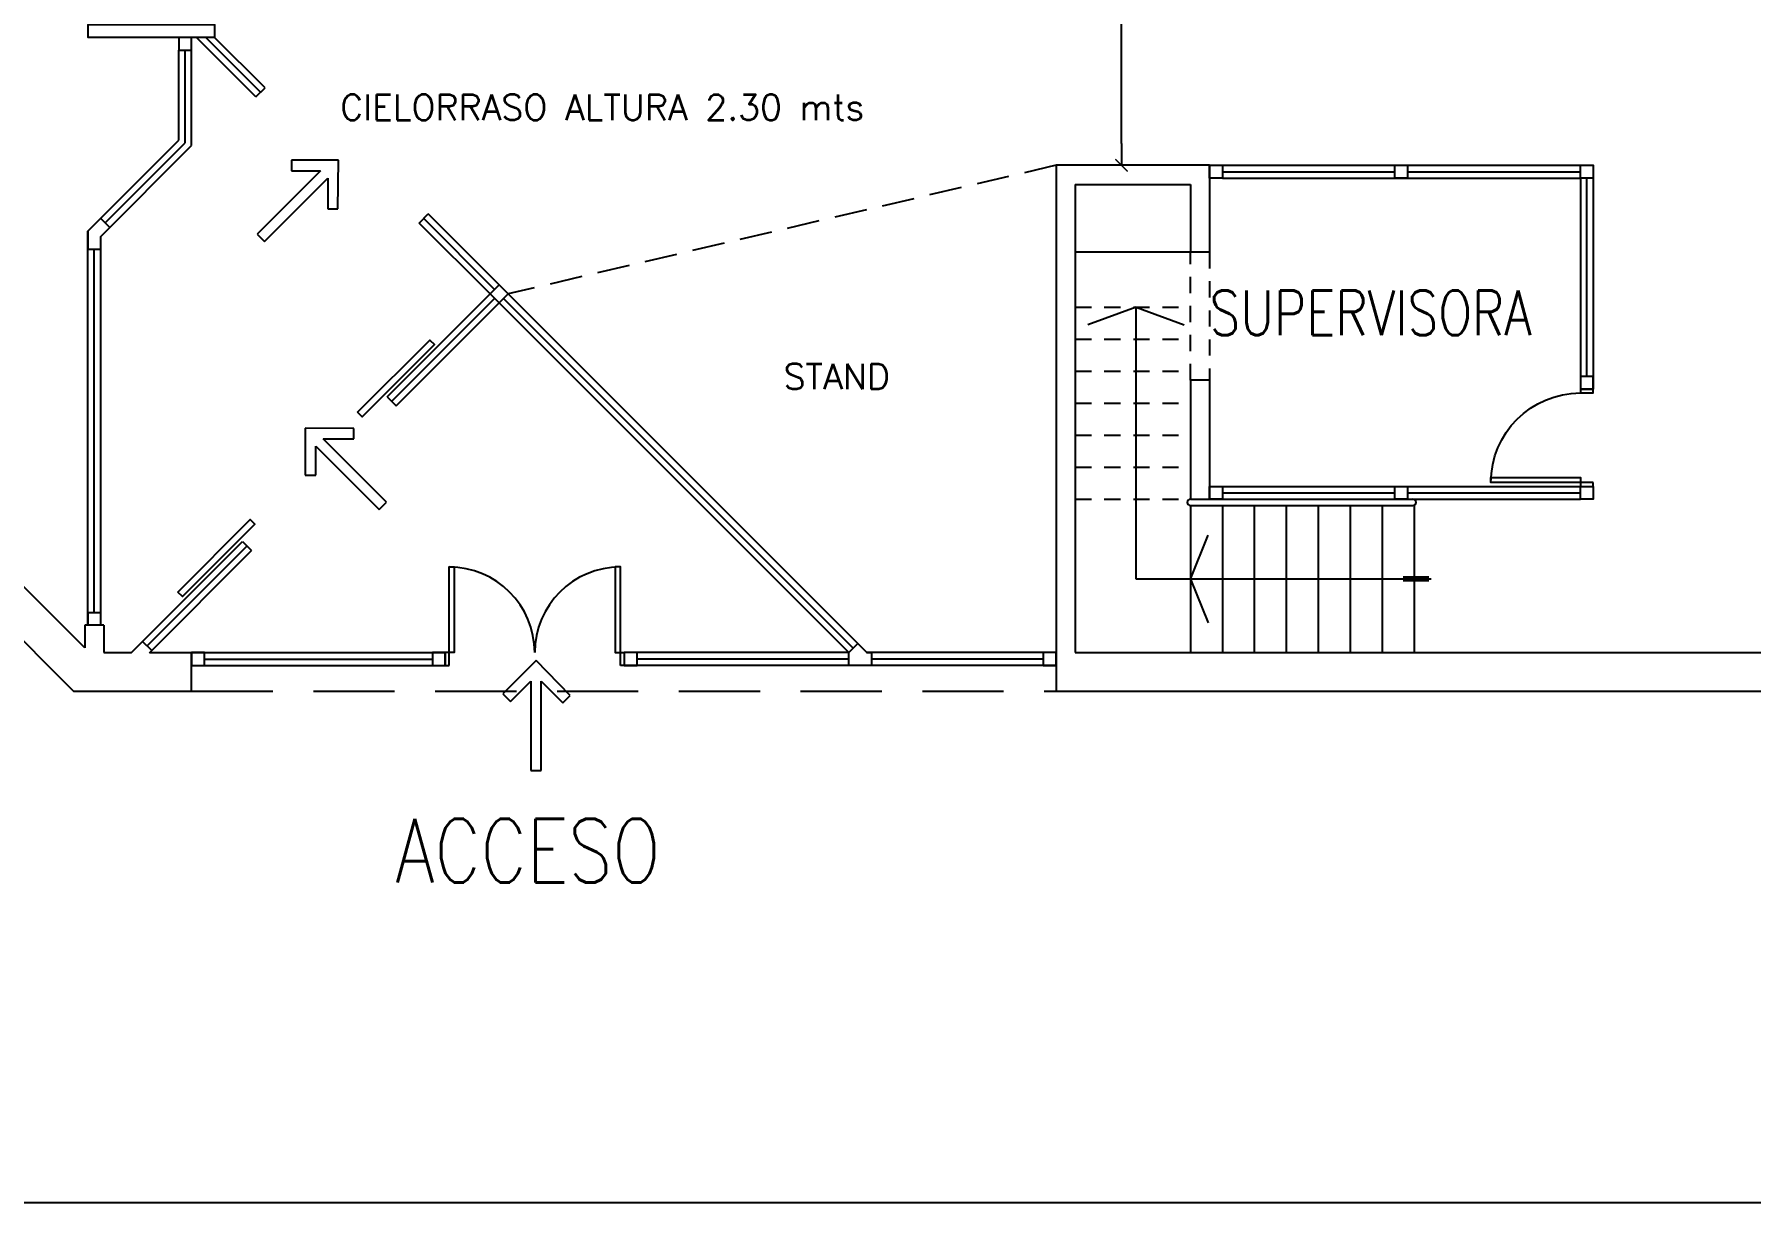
# Model space of a CAD drawing. Header units: millimetres. Extents: x -434 to 213, y 66 to 172.
# Drawn here: x 144.2 to 157.62, y 75.95 to 85.08 of the extents above; entities that cross this region are included whole.
import ezdxf

# ---------------------------------------------------------------- set-up
doc = ezdxf.new("R2010")
doc.units = ezdxf.units.MM
doc.linetypes.add('HIDDEN', pattern=[9.525, 6.35, -3.175])
for name, color, linetype in [('0_CARPINTERIA', 2, 'Continuous'), ('0_MUROS', 7, 'Continuous'), ('CARPINTERIA', 4, 'Continuous'), ('E_EQUIPAMIENTO', 1, 'Continuous'), ('T_TEXTOS', 3, 'Continuous')]:
    doc.layers.add(name, color=color, linetype=linetype)
doc.styles.add('COTAS', font='ROMANS.shx', dxfattribs={"width": 0.8})
doc.styles.add('ROMANS', font='ROMANS.SHX', dxfattribs={"width": 0.8, "height": 0.2})
doc.dimstyles.new('COTA100', dxfattribs={"dimtxt": 0.16, "dimasz": 0.17, "dimexe": 0, "dimexo": 0, "dimgap": 0.05, "dimtad": 1, "dimzin": 4, "dimdsep": 46, "dimtxsty": 'COTAS', "dimblk1": 'COTA', "dimblk2": 'COTA', "dimsah": 1, "dimcen": 0.3, "dimse1": 1, "dimse2": 1, "dimclrd": 1, "dimclre": 9, "dimclrt": 3, "dimadec": 0, "dimazin": 0, "dimtfac": 1.111111, "dimtix": 1, "dimtmove": 2, "dimatfit": 3, "dimldrblk": 'COTA', "dimfxl": 1, "dimtolj": 1, "dimtzin": 4, "dimarcsym": 0})

# ---------------------------------------------------------------- blocks, each defined once
blk = doc.blocks.new('P-140')
at = {"layer": 'CARPINTERIA', "color": 9}
for points in [[(0.03, 0.1), (0.03, 0.77), (0.07, 0.77), (0.07, 0.1)], [(1.37, 0.1), (1.37, 0.77), (1.33, 0.77), (1.33, 0.1)], [(0.03, 0), (0.03, 0.1), (0, 0.1), (0, 0)], [(1.37, 0), (1.37, 0.1), (1.4, 0.1), (1.4, 0)]]:
    blk.add_lwpolyline(points, close=True, dxfattribs=at)
at = {"layer": 'CARPINTERIA', "color": 8}
for centre, start, end in [((0.03, 0.1), 0, 90), ((1.37, 0.1), 90, 180)]:
    blk.add_arc(centre, 0.67, start, end, dxfattribs=at)
blk = doc.blocks.new('Flecha')
at = {"color": 4}
for p, q in [((0, 0.23), (-0.13, 0.1)), ((0.1331, 0.0934), (0, 0.23)), ((-0.1, 0.07), (-0.02, 0.15)), ((-0.02, 0.15), (-0.02, -0.2)), ((0.02, 0.15), (0.1049, 0.0651)), ((0.02, -0.2), (0.02, 0.15)), ((-0.13, 0.1), (-0.1, 0.07)), ((0.1049, 0.0651), (0.1331, 0.0934)), ((-0.02, -0.2), (0.02, -0.2))]:
    blk.add_line(p, q, dxfattribs=at)
blk = doc.blocks.new('COTA')
for p, q in [((-1, 0), (0, 0)), ((0, 0.4), (0, -0.4))]:
    blk.add_line(p, q)
at = {"const_width": 0.065}
blk.add_lwpolyline([(0.141, 0.141), (0.283, 0.283), (0, 0), (-0.141, -0.141), (-0.283, -0.283)], dxfattribs=at)
blk = doc.blocks.new('*D111')
at = {"layer": '0_MUROS', "color": 9, "lineweight": -2, "transparency": 16777216}
for p, q in [((153.263, 87.612), (152.701, 87.612)), ((152.833, 84.058), (152.701, 84.058))]:
    blk.add_line(p, q, dxfattribs=at)
at = {"layer": '0_MUROS', "color": 1, "lineweight": -2, "transparency": 16777216}
for p, q in [((152.701, 87.442), (152.701, 86.08)), ((152.701, 84.228), (152.701, 85.59))]:
    blk.add_line(p, q, dxfattribs=at)
at = {"layer": 'Defpoints', "color": 0, "transparency": 16777216}
for p in [(153.263, 87.612), (152.701, 84.058), (152.833, 84.058)]:
    blk.add_point(p, dxfattribs=at)
at = {"layer": '0_MUROS', "color": 1, "lineweight": -2, "transparency": 16777216, "xscale": 0.17, "yscale": 0.17, "zscale": 0.17}
for p, rotation in [((152.701, 87.612), 90), ((152.701, 84.058), 270)]:
    blk.add_blockref('COTA', p, dxfattribs=dict(at, rotation=rotation))
at = {"layer": '0_MUROS', "color": 3, "transparency": 16777216, "insert": (152.701, 85.835), "char_height": 0.16, "attachment_point": 5, "rotation": 90, "style": 'COTAS'}
blk.add_mtext('\\A1;3.55', dxfattribs=at)
blk = doc.blocks.new('P70d')
at = {"color": 9}
for points in [[(-0.03, 0.1), (-0.03, 0.8), (-0.07, 0.8), (-0.07, 0.1)], [(-0.76, 0), (-0.76, 0.1), (-0.73, 0.1), (-0.73, 0)], [(-0.03, 0), (-0.03, 0.1), (0, 0.1), (0, 0)]]:
    blk.add_lwpolyline(points, close=True, dxfattribs=at)
at = {"color": 8}
blk.add_arc((-0.03, 0.1), 0.7, 90, 180, dxfattribs=at)

msp = doc.modelspace()

# ---------------------------------------------------------------- linework, layer by layer
at = {"layer": '0_CARPINTERIA', "color": 2}
for p, q in [((145.933, 84.594), (145.469, 85.058)), ((145.968, 84.629), (145.54, 85.058)), ((145.33, 84.254), (145.33, 84.958)), ((145.38, 84.234), (145.38, 84.958)), ((145.43, 84.213), (145.43, 84.958)), ((145.933, 84.594), (146.004, 84.664)), ((144.619, 83.543), (145.33, 84.254)), ((144.719, 83.502), (145.43, 84.213)), ((144.754, 83.608), (145.38, 84.234)), ((147.209, 83.607), (147.28, 83.678)), ((147.799, 83.088), (147.245, 83.643)), ((147.835, 83.124), (147.28, 83.678)), ((144.619, 80.464), (144.619, 83.543)), ((144.719, 80.464), (144.719, 83.502)), ((147.764, 83.053), (147.209, 83.607)), ((144.669, 80.56), (144.669, 83.402)), ((146.96, 82.249), (147.764, 83.053)), ((146.995, 82.213), (147.799, 83.018)), ((147.03, 82.178), (147.835, 82.982)), ((150.569, 80.248), (147.835, 82.982)), ((150.604, 80.283), (147.87, 83.018)), ((150.64, 80.319), (147.905, 83.053)), ((144.958, 80.247), (145.828, 81.117)), ((145.083, 80.301), (145.864, 81.082)), ((145.828, 81.117), (145.899, 81.047)), ((145.1, 80.247), (145.899, 81.047)), ((145.43, 80.248), (147.413, 80.248)), ((145.43, 80.148), (147.413, 80.148)), ((145.53, 80.198), (147.313, 80.198)), ((150.569, 80.248), (148.813, 80.248)), ((152.19, 80.148), (148.813, 80.148)), ((150.569, 80.198), (148.913, 80.198)), ((152.19, 80.248), (150.71, 80.248)), ((152.09, 80.198), (150.746, 80.198))]:
    msp.add_line(p, q, dxfattribs=at)
at = {"layer": '0_CARPINTERIA'}
for p, q in [((146.004, 84.664), (145.61, 85.058)), ((153.49, 84.058), (156.29, 84.058)), ((156.39, 84.058), (156.39, 83.378)), ((153.49, 84.008), (154.838, 84.008)), ((153.49, 83.958), (156.29, 83.958)), ((154.938, 84.008), (156.29, 84.008)), ((156.29, 83.958), (156.29, 82.308)), ((156.34, 82.408), (156.34, 83.958)), ((156.39, 83.958), (156.39, 82.308)), ((153.24, 83.378), (152.34, 83.378)), ((146.96, 82.249), (147.03, 82.178)), ((153.49, 81.548), (156.29, 81.548)), ((153.49, 81.498), (154.838, 81.498)), ((154.938, 81.498), (156.29, 81.498)), ((153.49, 81.448), (156.29, 81.448))]:
    msp.add_line(p, q, dxfattribs=at)
at = {"layer": '0_CARPINTERIA', "color": 2}
for points in [[(145.43, 85.058), (145.33, 85.058), (145.33, 84.958), (145.43, 84.958)], [(144.619, 83.543), (144.619, 83.543)], [(146.727, 82.127), (147.293, 82.692), (147.328, 82.657), (146.763, 82.091)], [(145.323, 80.722), (145.889, 81.288), (145.924, 81.253), (145.358, 80.687)], [(145.53, 80.248), (145.43, 80.248), (145.43, 80.148), (145.53, 80.148)], [(147.413, 80.248), (147.313, 80.248), (147.313, 80.148), (147.413, 80.148)], [(148.913, 80.248), (148.813, 80.248), (148.813, 80.148), (148.913, 80.148)], [(152.19, 80.248), (152.09, 80.248), (152.09, 80.148), (152.19, 80.148)]]:
    msp.add_lwpolyline(points, close=True, dxfattribs=at)
at = {"layer": '0_CARPINTERIA'}
for points in [[(153.39, 84.058), (153.49, 84.058), (153.49, 83.958), (153.39, 83.958)], [(154.838, 84.058), (154.938, 84.058), (154.938, 83.958), (154.838, 83.958)], [(156.29, 84.058), (156.39, 84.058), (156.39, 83.958), (156.29, 83.958)], [(156.29, 82.408), (156.29, 82.308), (156.39, 82.308), (156.39, 82.408)], [(153.39, 81.548), (153.49, 81.548), (153.49, 81.448), (153.39, 81.448)], [(154.838, 81.548), (154.938, 81.548), (154.938, 81.448), (154.838, 81.448)], [(156.29, 81.548), (156.39, 81.548), (156.39, 81.448), (156.29, 81.448)]]:
    msp.add_lwpolyline(points, close=True, dxfattribs=at)
at = {"layer": '0_CARPINTERIA', "color": 2}
for points in [[(144.719, 83.643), (144.79, 83.572)], [(144.619, 83.543), (144.619, 83.543), (144.619, 83.402), (144.719, 83.402), (144.719, 83.502)], [(147.764, 83.053), (147.835, 83.124), (147.905, 83.053), (147.835, 82.982), (147.764, 83.053)], [(144.719, 80.464), (144.719, 80.56), (144.619, 80.56), (144.619, 80.464)], [(150.708, 80.248), (150.746, 80.248), (150.746, 80.148), (150.569, 80.148), (150.569, 80.248), (150.64, 80.319), (150.71, 80.248)]]:
    msp.add_lwpolyline(points, dxfattribs=at)
at = {"layer": '0_CARPINTERIA'}
msp.add_lwpolyline([(145.1, 80.247), (145.118, 80.266), (145.047, 80.336), (144.958, 80.247)], dxfattribs=at)
at = {"layer": '0_MUROS'}
for p, q in [((144.594, 80.286), (140.82, 84.059)), ((152.19, 84.058), (152.19, 79.948)), ((153.39, 84.058), (152.19, 84.058)), ((153.39, 84.058), (153.39, 83.378)), ((140.52, 83.935), (144.507, 79.948)), ((152.34, 83.908), (152.34, 80.248)), ((152.34, 83.908), (153.24, 83.908)), ((153.24, 83.908), (153.24, 83.378)), ((153.39, 83.378), (153.24, 83.378)), ((153.39, 82.378), (153.24, 82.378)), ((153.24, 82.378), (153.24, 81.448)), ((153.39, 82.378), (153.39, 81.448)), ((153.24, 80.823), (153.378, 81.166)), ((153.24, 80.823), (153.378, 80.48)), ((154.903, 80.841), (155.104, 80.841)), ((154.903, 80.811), (155.104, 80.811)), ((144.594, 80.464), (144.594, 80.286)), ((144.744, 80.464), (144.594, 80.464)), ((144.744, 80.464), (144.744, 80.248)), ((144.744, 80.248), (144.959, 80.248)), ((144.958, 80.247), (144.95, 80.247)), ((145.1, 80.248), (145.43, 80.248)), ((145.43, 79.948), (145.43, 80.248)), ((152.34, 80.248), (164.99, 80.248)), ((144.507, 79.948), (145.43, 79.948)), ((152.19, 79.948), (165.69, 79.948))]:
    msp.add_line(p, q, dxfattribs=at)
at = {"layer": '0_MUROS', "color": 8, "linetype": 'HIDDEN', "ltscale": 0.02}
for p, q in [((153.24, 82.378), (153.24, 83.378)), ((153.39, 83.378), (153.39, 82.378)), ((152.34, 82.948), (153.24, 82.948)), ((152.34, 82.698), (153.24, 82.698)), ((152.34, 82.448), (153.24, 82.448)), ((152.34, 82.198), (153.24, 82.198)), ((152.34, 81.948), (153.24, 81.948)), ((152.34, 81.698), (153.24, 81.698)), ((152.34, 81.448), (153.24, 81.448))]:
    msp.add_line(p, q, dxfattribs=at)
at = {"layer": '0_MUROS', "color": 8, "ltscale": 0.02}
for p, q in [((152.815, 82.948), (152.439, 82.81)), ((152.815, 80.823), (152.815, 82.948)), ((152.815, 82.948), (153.191, 82.81)), ((153.24, 80.823), (152.815, 80.823))]:
    msp.add_line(p, q, dxfattribs=at)
at = {"layer": '0_MUROS', "color": 1}
for p, q in [((153.24, 81.448), (154.98, 81.448)), ((153.24, 81.398), (153.24, 80.248)), ((153.24, 81.398), (154.98, 81.398)), ((153.49, 81.398), (153.49, 80.248)), ((153.74, 81.398), (153.74, 80.248)), ((153.99, 81.398), (153.99, 80.248)), ((154.24, 81.398), (154.24, 80.248)), ((154.49, 81.398), (154.49, 80.248)), ((154.74, 81.398), (154.74, 80.248)), ((154.99, 81.398), (154.99, 80.248)), ((155.122, 80.823), (153.24, 80.823))]:
    msp.add_line(p, q, dxfattribs=at)
at = {"layer": '0_MUROS', "color": 8, "linetype": 'HIDDEN', "ltscale": 0.1}
msp.add_line((145.43, 79.948), (152.19, 79.948), dxfattribs=at)
at = {"layer": '0_MUROS', "color": 2}
msp.add_line((142.514, 75.948), (174.235, 75.948), dxfattribs=at)
at = {"layer": '0_MUROS'}
msp.add_lwpolyline([(145.61, 85.058), (144.62, 85.058), (144.62, 85.158), (145.61, 85.158)], close=True, dxfattribs=at)
msp.add_arc((153.24, 81.423), 0.025, 90, 270, dxfattribs=at)
at = {"layer": '0_MUROS', "color": 1}
msp.add_arc((154.98, 81.423), 0.025, 270, 90, dxfattribs=at)
at = {"layer": 'E_EQUIPAMIENTO', "color": 8, "linetype": 'HIDDEN', "ltscale": 0.04}
msp.add_line((152.19, 84.058), (147.905, 83.053), dxfattribs=at)

# ---------------------------------------------------------------- block references
at = {"layer": '0_CARPINTERIA', "xscale": -1, "rotation": 90}
msp.add_blockref('P70d', (156.39, 81.548), dxfattribs=at)
at = {"layer": '0_CARPINTERIA'}
msp.add_blockref('P-140', (147.413, 80.148), dxfattribs=at)
at = {"layer": '0_MUROS', "xscale": 2, "yscale": 2, "zscale": 2}
for p, rotation in [((146.254, 83.774), 315), ((146.642, 81.679), 45)]:
    msp.add_blockref('Flecha', p, dxfattribs=dict(at, rotation=rotation))
msp.add_blockref('Flecha', (148.123, 79.726), dxfattribs=at)

# ---------------------------------------------------------------- texts
at = {"layer": '0_MUROS', "color": 3, "style": 'ROMANS', "width": 0.8}
for s, height, p in [('SUPERVISORA', 0.35, (153.39, 82.73)), ('ACCESO', 0.5, (147.022, 78.45))]:
    msp.add_text(s, height=height, dxfattribs=at).set_placement(p)
at = {"layer": 'T_TEXTOS', "style": 'ROMANS'}
for s, p in [('CIELORRASO ALTURA 2.30 mts', (146.592, 84.412)), ('STAND', (150.059, 82.307))]:
    msp.add_text(s, height=0.2, dxfattribs=at).set_placement(p)

# ---------------------------------------------------------------- dimensions: what is measured, and where the dimension line sits
at = {"layer": '0_MUROS'}
dim = msp.add_linear_dim(base=(152.701, 84.058), p1=(153.263, 87.612), p2=(152.833, 84.058), angle=90, dimstyle='COTA100', override={"dimse1": 0, "dimse2": 0, "dimfxl": 0.03}, dxfattribs=at)
dim.commit()
dim.dimension.update_dxf_attribs({"geometry": '*D111', "text_midpoint": (152.701, 85.835), "dimtype": 160})

doc.saveas('drawing.dxf')
